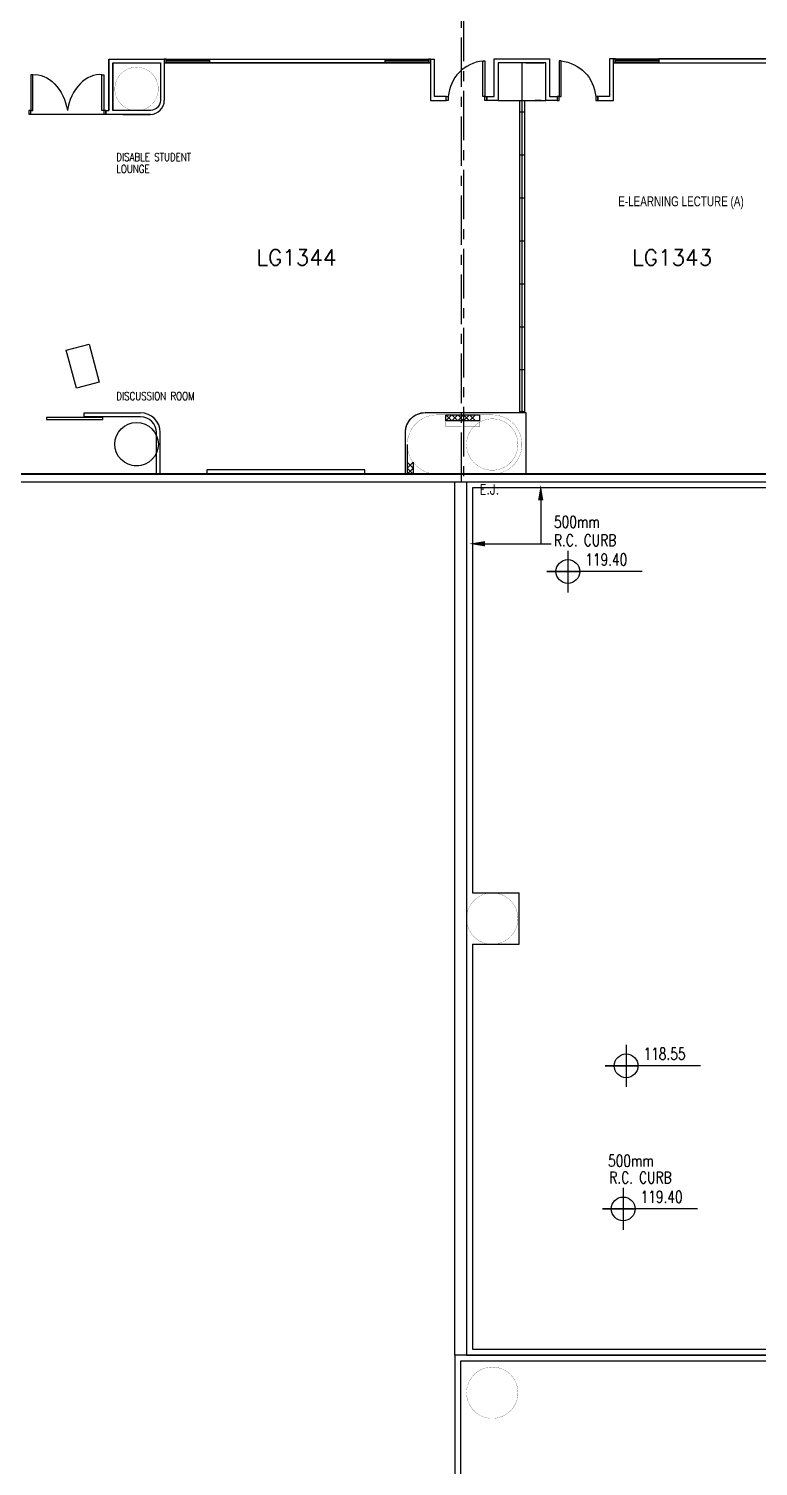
# Model space of a CAD drawing. Extents: x -163000 to 184253, y -124935 to 90032.
# Drawn here: x -41726 to -23271, y -19061 to 17323 of the extents above; entities that cross this region are included whole.
import ezdxf

# ---------------------------------------------------------------- set-up
doc = ezdxf.new("R2010")
doc.units = 0
doc.header["$LTSCALE"] = 1000
doc.header["$MEASUREMENT"] = 0
for name, pattern in [('CENTER', [2, 1.25, -0.25, 0.25, -0.25]), ('s3118a$0$1867-FITOUT$0$CENTER', [50.8, 31.75, -6.35, 6.35, -6.35]), ('s3118a$0$CENTER', [2, 1.25, -0.25, 0.25, -0.25]), ('s3118a$0$s2118a$0$CENTER', [2, 1.25, -0.25, 0.25, -0.25])]:
    doc.linetypes.add(name, pattern=pattern)
doc.layers.get('0').update_dxf_attribs({"linetype": 'CONTINUOUS'})
for name, color, linetype in [('1867-FITOUT$0$I-door', 1, 'CONTINUOUS'), ('1867-FITOUT$0$I-equip', 1, 'CONTINUOUS'), ('1867-FITOUT$0$I-floor-patt1', 8, 'CONTINUOUS'), ('1867-FITOUT$0$I-part', 3, 'CONTINUOUS'), ('1867-FITOUT$0$I-part-glzp', 1, 'CONTINUOUS'), ('1867-FITOUT$0$I-part-glzp-fram', 1, 'CONTINUOUS'), ('20', 7, 'CONTINUOUS'), ('21', 7, 'CONTINUOUS'), ('22', 7, 'CONTINUOUS'), ('23', 7, 'CONTINUOUS'), ('6', 7, 'CONTINUOUS'), ('9', 7, 'CONTINUOUS'), ('ROOM-NO', 4, 'CONTINUOUS'), ('s1118a$0$23', 7, 'CONTINUOUS'), ('s3118a$0$1867-BASE$0$EXISTING BASE', 1, 'CONTINUOUS'), ('s3118a$0$1867-FITOUT$0$i-dim', 8, 'CONTINUOUS'), ('s3118a$0$1867-FITOUT$0$I-door', 1, 'CONTINUOUS'), ('s3118a$0$1867-FITOUT$0$I-part', 3, 'CONTINUOUS'), ('s3118a$0$1867-FITOUT$0$I-part-glzp', 1, 'CONTINUOUS'), ('s3118a$0$1867-FITOUT$0$I-part-glzp-fram', 1, 'CONTINUOUS'), ('s3118a$0$1867-FITOUT$0$I-part-patt2', 8, 'CONTINUOUS'), ('s3118a$0$20', 7, 'CONTINUOUS'), ('s3118a$0$23', 7, 'CONTINUOUS'), ('s3118a$0$6', 7, 'CONTINUOUS'), ('s3118a$0$9', 7, 'CONTINUOUS'), ('s3118a$0$I-anno-title', 2, 'CONTINUOUS'), ('s3118a$0$N-TXT', 3, 'CONTINUOUS'), ('s3118a$0$ROOM-NO', 4, 'CONTINUOUS'), ('s3118a$0$s2118a$0$23', 7, 'CONTINUOUS'), ('s3118a$0$s2118a$0$9', 7, 'CONTINUOUS'), ('s3118a$0$T-N-BD-8-2-2011', 2, 'CONTINUOUS')]:
    doc.layers.add(name, color=color, linetype=linetype)
doc.styles.add('s3118a$0$FREEHAND', font='ARCH2.SHX', dxfattribs={"width": 0.75})
doc.styles.add('s3118a$0$s2118a$0$STANDARD', font='SIMPLEX')
doc.styles.add('s3118a$0$STANDARD', font='romans.shx', dxfattribs={"width": 0.75})
doc.styles.get("Standard").update_dxf_attribs({"font": 'romans.shx', "width": 0.75})

# ---------------------------------------------------------------- blocks, each defined once
blk = doc.blocks.new('s1118a')
at = {"layer": 's1118a$0$23', "color": 14, "linetype": 'Continuous'}
for points in [[(-30950, -18250), (-30950, -21550), (-56450, -21550), (-56450, -32350), (-76300, -32350)], [(-30800, -18250), (-30800, -21700), (-56300, -21700), (-56300, -32500), (-76300, -32500)]]:
    blk.add_lwpolyline(points, dxfattribs=at)
blk = doc.blocks.new('s3118a$0$1867-FITOUT$0$Single door')
at = {"layer": 's3118a$0$1867-FITOUT$0$I-door', "linetype": 'Continuous'}
for points in [[(-50, 100), (-100, 100), (-100, 1000), (-50, 1000)], [(-976, 0), (-1026, 0), (-1026, 100), (-976, 100)], [(0, 0), (-50, 0), (-50, 100), (0, 100)]]:
    blk.add_lwpolyline(points, close=True, dxfattribs=at)
blk.add_arc((3, 24), 981, 95.9964, 175.5521, dxfattribs=at)
blk = doc.blocks.new('1867-FITOUT$0$Double Door_02')
at = {"layer": '1867-FITOUT$0$I-door', "linetype": 'Continuous'}
for p, q in [((162434, 38009), (162334, 38009)), ((162334, 38009), (162334, 37959)), ((162434, 38009), (162334, 38009)), ((162334, 37959), (162434, 37959)), ((162334, 37959), (162434, 37959)), ((162434, 37959), (162434, 38009)), ((162434, 37909), (162434, 37959)), ((162434, 37909), (162434, 37959)), ((163241, 37959), (162434, 37959)), ((162434, 37909), (163241, 37909)), ((162334, 36107), (162334, 36057)), ((162434, 36107), (162334, 36107)), ((162334, 36057), (162434, 36057)), ((162434, 36107), (162434, 36157)), ((162434, 36157), (163241, 36157)), ((162434, 36057), (162434, 36107)), ((163241, 36107), (162434, 36107))]:
    blk.add_line(p, q, dxfattribs=at)
for points in [[(162434, 37909), (163334, 37909), (163334, 37959), (162434, 37959), (162434, 37909)], [(162434, 36157), (163334, 36157), (163334, 36107), (162434, 36107), (162434, 36157)]]:
    blk.add_lwpolyline(points, dxfattribs=at)
at = {"layer": '1867-FITOUT$0$I-door', "linetype": 'Continuous', "extrusion": (0, 0, -1)}
blk.add_ellipse((162434, 37707), major_axis=(-882, -283), ratio=0.710913, start_param=3.266976, end_param=4.93641, dxfattribs=at)
at = {"layer": '1867-FITOUT$0$I-door', "linetype": 'Continuous'}
blk.add_ellipse((162434, 36359), major_axis=(-882, 283), ratio=0.710913, start_param=3.266976, end_param=4.93641, dxfattribs=at)
blk = doc.blocks.new('1867-FITOUT$0$Single door')
at = {"layer": '1867-FITOUT$0$I-door', "linetype": 'Continuous'}
for points in [[(-50, 100), (-100, 100), (-100, 1000), (-50, 1000)], [(-976, 0), (-1026, 0), (-1026, 100), (-976, 100)], [(0, 0), (-50, 0), (-50, 100), (0, 100)]]:
    blk.add_lwpolyline(points, close=True, dxfattribs=at)
blk.add_arc((3, 24), 981, 95.9964, 175.5521, dxfattribs=at)
blk = doc.blocks.new('s2118a')
at = {"layer": '1867-FITOUT$0$I-equip', "ltscale": 4}
blk.add_lwpolyline([(-40780.94, 9188.902), (-40201.388, 9344.193), (-39942.569, 8378.267), (-40522.121, 8222.976), (-40780.94, 9188.902)], dxfattribs=at)
at = {"layer": '1867-FITOUT$0$I-floor-patt1', "ltscale": 4}
blk.add_circle((-38997.918, 6807.568), 550, dxfattribs=at)
blk.add_circle((-38997.918, 6807.568), 550, dxfattribs=at)
at = {"layer": '1867-FITOUT$0$I-part', "ltscale": 4}
for p, q in [((-39697.518, 16557.568), (-38297.518, 16557.568)), ((-39697.518, 16557.568), (-39697.518, 15257.201)), ((-39697.518, 15257.201), (-39697.518, 16557.568)), ((-39697.518, 16557.568), (-38297.518, 16557.568)), ((-39597.518, 16457.201), (-39597.518, 15257.201)), ((-39597.518, 16457.201), (-38397.518, 16457.201)), ((-38397.518, 16457.201), (-38397.518, 15507.201)), ((-38297.518, 16557.568), (-38297.518, 15507.201)), ((-38297.518, 16557.568), (-38297.518, 15507.201)), ((-31563.882, 16557.568), (-31563.882, 15507.568)), ((-31563.882, 16557.568), (-31463.882, 16557.568)), ((-31563.882, 16457.568), (-31563.882, 15507.568)), ((-31463.882, 15607.568), (-31463.882, 16557.568)), ((-31463.882, 15607.568), (-31463.882, 16557.568)), ((-31563.882, 15507.568), (-31163.882, 15507.568)), ((-31163.882, 15607.568), (-31463.882, 15607.568)), ((-31453.845, 15507.568), (-31163.882, 15507.568)), ((-31163.882, 15607.568), (-31353.845, 15607.568)), ((-31163.882, 15507.568), (-31163.882, 15607.568)), ((-31163.882, 15507.568), (-31163.882, 15607.568)), ((-39774.418, 15157.201), (-39774.418, 15257.211)), ((-39774.418, 15257.211), (-39697.518, 15257.211)), ((-38647.518, 15157.201), (-39774.418, 15157.201)), ((-39348.318, 15157.201), (-38647.518, 15157.201)), ((-40325.618, 7601.062), (-38897.918, 7601.062)), ((-38897.918, 7501.062), (-40325.618, 7501.062)), ((-38497.918, 6051.062), (-38497.918, 7101.062)), ((-38397.918, 6051.062), (-38397.918, 7101.062))]:
    blk.add_line(p, q, dxfattribs=at)
blk.add_lwpolyline([(-38397.518, 15507.201, -0.414213562), (-38647.518, 15257.201), (-39597.518, 15257.201), (-39597.518, 16457.201), (-38397.518, 16457.201)], format="xyb", close=True, dxfattribs=at)
blk.add_lwpolyline([(-37147.518, 16557.568), (-32713.882, 16557.568), (-32713.882, 16457.568), (-37147.518, 16457.568)], close=True, dxfattribs=at)
for points in [[(-39824.418, 15157.211), (-41676.418, 15157.211)], [(-39774.418, 15257.211), (-39774.418, 15157.211)], [(-38647.518, 15157.201), (-39697.518, 15157.201)], [(-38647.518, 15257.201), (-39597.518, 15257.201)], [(-40325.618, 7501.062), (-40325.618, 7601.062)]]:
    blk.add_lwpolyline(points, dxfattribs=at)
blk.add_lwpolyline([(-32197.919, 6057.568), (-32197.919, 7107.568, -0.414213562), (-31697.919, 7607.568), (-29147.919, 7607.568, -0.414213713), (-29147.919, 7607.568), (-29147.919, 7607.568)], format="xyb", dxfattribs=at)
at = {"layer": '1867-FITOUT$0$I-part'}
blk.add_lwpolyline([(-29147.919, 7607.57), (-29147.919, 6057.57)], dxfattribs=at)
at = {"layer": '1867-FITOUT$0$I-part', "ltscale": 4}
for centre, radius, start, end in [((-38647.518, 15507.201), 350, 270, 0), ((-38897.918, 7101.062), 500, 0, 90), ((-38897.918, 7101.062), 400, 0, 90)]:
    blk.add_arc(centre, radius, start, end, dxfattribs=at)
at = {"layer": '1867-FITOUT$0$I-part-glzp', "color": 8, "ltscale": 4}
for p, q in [((-38247.518, 16557.568), (-31613.882, 16557.568)), ((-38247.518, 16457.568), (-31613.882, 16457.568))]:
    blk.add_line(p, q, dxfattribs=at)
at = {"layer": '1867-FITOUT$0$I-part-glzp', "color": 1, "ltscale": 4}
for p, q in [((-38247.518, 16537.568), (-37147.518, 16537.568)), ((-38247.518, 16525.568), (-37147.518, 16525.568)), ((-38247.518, 16489.568), (-37147.518, 16489.568)), ((-38247.518, 16477.568), (-37147.518, 16477.568)), ((-32713.882, 16537.568), (-31613.882, 16537.568)), ((-32713.882, 16525.568), (-31613.882, 16525.568)), ((-32713.882, 16489.568), (-31613.882, 16489.568)), ((-32713.882, 16477.568), (-31613.882, 16477.568))]:
    blk.add_line(p, q, dxfattribs=at)
at = {"layer": '1867-FITOUT$0$I-part-glzp', "ltscale": 4}
blk.add_lwpolyline([(-41276.933, 7436.062), (-39849.233, 7436.062), (-39849.233, 7486.062), (-41276.933, 7486.062)], close=True, dxfattribs=at)
blk.add_lwpolyline([(-37222.919, 6157.568), (-37222.919, 6057.568), (-33222.919, 6057.568), (-33222.919, 6157.568), (-37222.919, 6157.568)], dxfattribs=at)
at = {"layer": '1867-FITOUT$0$I-part-glzp-fram', "ltscale": 4}
for points in [[(-38247.518, 16557.568), (-38297.518, 16557.568), (-38297.518, 16457.568), (-38247.518, 16457.568), (-38247.518, 16557.568)], [(-31563.882, 16557.568), (-31613.882, 16557.568), (-31613.882, 16457.568), (-31563.882, 16457.568), (-31563.882, 16557.568)]]:
    blk.add_lwpolyline(points, dxfattribs=at)
at = {"layer": '20', "color": 1}
for p, q in [((-32149.9, 6800.1), (-32149.9, 6050.1)), ((-31999.9, 6350.1), (-31999.9, 6050.1))]:
    blk.add_line(p, q, dxfattribs=at)
at = {"layer": '20', "color": 10, "linetype": 'Continuous'}
blk.add_line((-32174.9, 6050.1), (-32324.9, 6050.1), dxfattribs=at)
blk.add_lwpolyline([(-31174.9, 7550.1), (-30324.9, 7550.1), (-30324.9, 7400.1), (-31174.9, 7400.1), (-31174.9, 7550.1)], dxfattribs=at)
at = {"layer": '20', "color": 10, "linetype": 'Continuous', "const_width": 5}
for points in [[(-47250.3, 5850.1), (-29999.9, 5850.1)], [(-47249.9, 6050.1), (-31399.9, 6050.1)]]:
    blk.add_lwpolyline(points, dxfattribs=at)
at = {"layer": '22', "color": 10, "linetype": 'Continuous'}
for p, q in [((-32149.9, 6200.1), (-31999.9, 6350.1)), ((-31999.9, 6200.1), (-32149.9, 6350.1)), ((-31999.9, 6050.1), (-32149.9, 6200.1))]:
    blk.add_line(p, q, dxfattribs=at)
at = {"layer": '22', "color": 1, "linetype": 'Continuous'}
blk.add_line((-32149.9, 6050.1), (-31999.9, 6200.1), dxfattribs=at)
at = {"layer": '22', "color": 10, "linetype": 'Continuous'}
for points in [[(-31174.9, 7550.1), (-31024.9, 7400.1), (-30874.9, 7550.1), (-30724.9, 7400.1), (-30574.9, 7550.1), (-30424.9, 7400.1)], [(-31174.9, 7400.1), (-31024.9, 7550.1), (-30874.9, 7400.1), (-30724.9, 7550.1), (-30574.9, 7400.1), (-30424.9, 7550.1)]]:
    blk.add_lwpolyline(points, dxfattribs=at)
at = {"layer": '23', "color": 14}
blk.add_line((-30949.9, -16249.9), (-30949.9, 5850.1), dxfattribs=at)
at = {"layer": '23', "color": 14, "linetype": 'Continuous'}
for points in [[(-29999.9, -16249.9), (-30949.9, -16249.9), (-30949.9, -18249.9)], [(-29999.9, -16399.9), (-30799.9, -16399.9), (-30799.9, -18249.9)]]:
    blk.add_lwpolyline(points, dxfattribs=at)
at = {"layer": '6', "color": 10, "linetype": 'Continuous', "const_width": 5}
for points in [[(-38449.9, 15800.1, 1), (-39549.9, 15800.1, 1)], [(-38449.9, 6800.1, 1), (-39549.9, 6800.1, 1)]]:
    blk.add_lwpolyline(points, format="xyb", close=True, dxfattribs=at)
for points in [[(-31399.9, 7550.1, 1), (-31399.9, 6050.1, 1)], [(-29999.9, 7550.1, -1), (-29999.9, 6050.1, -1)]]:
    blk.add_lwpolyline(points, format="xyb", dxfattribs=at)
for points in [[(-31399.9, 7550.1), (-31174.9, 7550.1), (-31174.9, 7250.1), (-30774.9, 7250.1), (-30774.9, 6050.1), (-31399.9, 6050.1)], [(-29999.9, 7550.1), (-30324.9, 7550.1), (-30324.9, 7250.1), (-30724.9, 7250.1), (-30724.9, 6050.1), (-29999.9, 6050.1)]]:
    blk.add_lwpolyline(points, dxfattribs=at)
at = {"layer": '6', "color": 14, "linetype": 'Continuous', "const_width": 5}
for points in [[(-29349.9, -5199.9, 1), (-30649.9, -5199.9, 1)], [(-29349.9, -17199.9, 1), (-30649.9, -17199.9, 1)]]:
    blk.add_lwpolyline(points, format="xyb", close=True, dxfattribs=at)
at = {"layer": '9', "color": 10, "linetype": 'CENTER'}
blk.add_lwpolyline([(-30774.9, 31750.1), (-30724.9, 31750.1), (-30724.9, 5850.1), (-30774.9, 5850.1)], close=True, dxfattribs=at)
at = {"layer": '1867-FITOUT$0$I-door', "ltscale": 4}
blk.add_blockref('1867-FITOUT$0$Single door', (-30137.882, 15507.568), dxfattribs=at)
at = {"layer": '1867-FITOUT$0$I-door', "ltscale": 4, "rotation": 90}
blk.add_blockref('1867-FITOUT$0$Double Door_02', (-3717.204, -147176.657), dxfattribs=at)
at = {"layer": '1867-FITOUT$0$I-part-glzp'}
blk.add_blockref('1867-FITOUT$0$Single door', (-30137.882, 15507.568), dxfattribs=at)
at = {"layer": '1867-FITOUT$0$I-part-glzp', "ltscale": 4, "rotation": 90}
blk.add_blockref('1867-FITOUT$0$Double Door_02', (-3717.204, -147176.657), dxfattribs=at)
at = {"layer": '21', "color": 10, "linetype": 'Continuous', "width": 0.8}
for s, p in [('DISABLE STUDENT', (-39512.2, 13975.1)), ('LOUNGE', (-39512.2, 13675.1)), ('DISCUSSION ROOM', (-39512.2, 7925.1))]:
    blk.add_text(s, height=200, dxfattribs=at).set_placement(p)
at = {"layer": '9', "color": 10, "linetype": 'CENTER', "width": 0.84}
blk.add_text('E.J.', height=250, dxfattribs=at).set_placement((-30320.2, 5536.5))
at = {"layer": 'ROOM-NO'}
blk.add_text('LG1344', height=400, dxfattribs=at).set_placement((-35964.747, 11334.327))

msp = doc.modelspace()

# ---------------------------------------------------------------- linework, layer by layer
msp.add_lwpolyline([(-30650, -16250), (-21950, -16250), (-21950, 5850), (-30650, 5850)], close=True)
at = {"layer": 's3118a$0$1867-BASE$0$EXISTING BASE', "linetype": 'Continuous'}
msp.add_lwpolyline([(-6825, 11300), (-6675, 11300), (-6675, 5850), (-47250, 5850), (-47250, 6050), (-6825, 6050), (-6825, 11300)], dxfattribs=at)
at = {"layer": 's3118a$0$1867-FITOUT$0$i-dim', "ltscale": 4}
msp.add_lwpolyline([(-28766, 15508), (-28893, 15508)], dxfattribs=at)
at = {"layer": 's3118a$0$1867-FITOUT$0$I-part', "ltscale": 4}
for p, q in [((-29148, 16458), (-28693, 16458)), ((-27032, 16558), (-27032, 15608)), ((-26932, 16558), (-27032, 16558)), ((-26932, 15508), (-26932, 16558)), ((-29848, 15508), (-28648, 15508)), ((-28812, 15508), (-28912, 15508)), ((-27032, 15608), (-27332, 15608)), ((-27332, 15608), (-27332, 15508)), ((-27332, 15508), (-26932, 15508))]:
    msp.add_line(p, q, dxfattribs=at)
at = {"layer": 's3118a$0$1867-FITOUT$0$I-part', "color": 2, "ltscale": 4}
for p, q in [((-29311, 15508), (-29311, 7608)), ((-29184, 15508), (-29184, 7608)), ((-29248, 7608), (-29148, 7608))]:
    msp.add_line(p, q, dxfattribs=at)
at = {"layer": 's3118a$0$1867-FITOUT$0$I-part', "ltscale": 4}
for points in [[(-28358, 15508), (-28648, 15508), (-28648, 16458), (-29848, 16458), (-29848, 15508), (-30138, 15508), (-30138, 15608), (-29948, 15608), (-29948, 16558), (-28548, 16558), (-28548, 15608), (-28358, 15608), (-28358, 15508)], [(-25782, 16558), (-25782, 16458), (-22889, 16458), (-22889, 16558), (-25782, 16558)], [(-20148, 6058), (-47248, 6058)]]:
    msp.add_lwpolyline(points, dxfattribs=at)
at = {"layer": 's3118a$0$1867-FITOUT$0$I-part', "color": 2, "ltscale": 4}
for points in [[(-29311, 15218), (-29184, 15218)], [(-29311, 14131), (-29184, 14131)], [(-29311, 13044), (-29184, 13044)], [(-29311, 11957), (-29184, 11957)], [(-29311, 10869), (-29184, 10869)], [(-29311, 9782), (-29184, 9782)], [(-29311, 8695), (-29184, 8695)], [(-29311, 7635), (-29184, 7635)], [(-29248, 7608), (-29148, 7608)], [(-29248, 7608), (-29148, 7608)], [(-29248, 7608), (-29148, 7608)]]:
    msp.add_lwpolyline(points, dxfattribs=at)
at = {"layer": 's3118a$0$1867-FITOUT$0$I-part', "ltscale": 4}
msp.add_lwpolyline([(-32198, 6058), (-32198, 7108, -0.414214), (-31698, 7608), (-29148, 7608, -0.414214), (-29148, 7608), (-29148, 7608)], format="xyb", dxfattribs=at)
msp.add_lwpolyline([(-32198, 6058), (-32198, 7108, -0.414214), (-31698, 7608), (-29148, 7608, -0.414214), (-29148, 7608), (-29148, 7608)], format="xyb", dxfattribs=at)
at = {"layer": 's3118a$0$1867-FITOUT$0$I-part'}
msp.add_lwpolyline([(-29148, 7608), (-29148, 6058)], dxfattribs=at)
msp.add_lwpolyline([(-29148, 7608), (-29148, 6058)], dxfattribs=at)
at = {"layer": 's3118a$0$1867-FITOUT$0$I-part-glzp', "color": 8, "ltscale": 4}
for p, q in [((-26882, 16558), (-21789, 16558)), ((-26882, 16458), (-21789, 16458))]:
    msp.add_line(p, q, dxfattribs=at)
at = {"layer": 's3118a$0$1867-FITOUT$0$I-part-glzp', "color": 1, "ltscale": 4}
for p, q in [((-26882, 16538), (-25782, 16538)), ((-26882, 16526), (-25782, 16526)), ((-26882, 16490), (-25782, 16490)), ((-26882, 16478), (-25782, 16478))]:
    msp.add_line(p, q, dxfattribs=at)
at = {"layer": 's3118a$0$1867-FITOUT$0$I-part-glzp', "color": 2, "ltscale": 4}
msp.add_lwpolyline([(-25593, 6058), (-25543, 6058)], dxfattribs=at)
at = {"layer": 's3118a$0$1867-FITOUT$0$I-part-glzp-fram', "ltscale": 4}
msp.add_lwpolyline([(-26882, 16558), (-26932, 16558), (-26932, 16458), (-26882, 16458), (-26882, 16558)], dxfattribs=at)
at = {"layer": 's3118a$0$1867-FITOUT$0$I-part-patt2', "linetype": 's3118a$0$1867-FITOUT$0$CENTER', "ltscale": 5}
msp.add_line((-29248, 16458), (-29248, 7608), dxfattribs=at)
at = {"layer": 's3118a$0$20', "color": 14, "linetype": 'Continuous', "const_width": 5}
for points in [[(-30000, 6050), (6750, 6050)], [(6750, 5850), (-21800, 5850), (-21800, 5500), (-21950, 5500), (-21950, 5850), (-30000, 5850)]]:
    msp.add_lwpolyline(points, dxfattribs=at)
at = {"layer": 's3118a$0$23', "color": 14}
msp.add_line((-30950, -16250), (-30950, 5850), dxfattribs=at)
at = {"layer": 's3118a$0$23', "color": 14, "linetype": 'Continuous'}
for p, q in [((-22000, -16250), (-30000, -16250)), ((-22000, -16400), (-30000, -16400))]:
    msp.add_line(p, q, dxfattribs=at)
for points in [[(-30000, -16250), (-30950, -16250), (-30950, -18250)], [(-30000, -16400), (-30800, -16400), (-30800, -18250)]]:
    msp.add_lwpolyline(points, dxfattribs=at)
at = {"layer": 's3118a$0$6', "color": 14, "linetype": 'Continuous', "const_width": 5}
msp.add_lwpolyline([(-29350, 6800, 1), (-30650, 6800, 1)], format="xyb", close=True, dxfattribs=at)
at = {"layer": 's3118a$0$9', "color": 10, "linetype": 's3118a$0$CENTER'}
msp.add_lwpolyline([(-30775, 31750), (-30725, 31750), (-30725, 5850), (-30775, 5850)], close=True, dxfattribs=at)
at = {"layer": 's3118a$0$N-TXT'}
for p, q in [((-26614, -8398), (-26614, -9454)), ((-26614, -8626), (-26614, -9226)), ((-27141, -8926), (-26314, -8926)), ((-24733, -8926), (-27141, -8926))]:
    msp.add_line(p, q, dxfattribs=at)
at = {"layer": 's3118a$0$N-TXT', "color": 2}
msp.add_line((-26688, -12018), (-26688, -13073), dxfattribs=at)
at = {"layer": 's3118a$0$N-TXT'}
msp.add_circle((-26614, -8926), 300, dxfattribs=at)
at = {"layer": 's3118a$0$s2118a$0$23', "color": 14}
msp.add_line((-30950, -16250), (-30950, 5850), dxfattribs=at)
at = {"layer": 's3118a$0$T-N-BD-8-2-2011'}
for p, q in [((-28088, 4113), (-28088, 3058)), ((-28088, 3886), (-28088, 3286)), ((-28616, 3586), (-27788, 3586)), ((-26207, 3586), (-28616, 3586)), ((-30500, -4550), (-29319, -4550)), ((-29319, -5850), (-29319, -4550)), ((-30500, -5850), (-29319, -5850)), ((-26688, -12246), (-26688, -12846)), ((-27215, -12546), (-26388, -12546)), ((-24807, -12546), (-27215, -12546))]:
    msp.add_line(p, q, dxfattribs=at)
for points in [[(-30500, -5850), (-30500, -16100), (-22100, -16100), (-22100, 5700), (-30500, 5700), (-30500, -4550)], [(-28774, 5386), (-28774, 4288)], [(-30183, 4288), (-28510, 4288)]]:
    msp.add_lwpolyline(points, dxfattribs=at)
for centre in [(-28088, 3586), (-26688, -12546)]:
    msp.add_circle(centre, 300, dxfattribs=at)
for points in [[(-28708, 5386), (-28841, 5386), (-28774, 5786)], [(-30183, 4355), (-30183, 4221), (-30583, 4288)]]:
    msp.add_solid(points, dxfattribs=at)

# ---------------------------------------------------------------- block references
for name in ['s2118a', 's1118a']:
    msp.add_blockref(name, (0, 0))
at = {"layer": 's3118a$0$1867-FITOUT$0$I-door', "ltscale": 4, "xscale": -1}
msp.add_blockref('s3118a$0$1867-FITOUT$0$Single door', (-28358, 15508), dxfattribs=at)
at = {"layer": 's3118a$0$1867-FITOUT$0$I-part-glzp', "xscale": -1}
msp.add_blockref('s3118a$0$1867-FITOUT$0$Single door', (-28358, 15508), dxfattribs=at)

# ---------------------------------------------------------------- texts
at = {"style": 's3118a$0$STANDARD', "width": 0.75}
msp.add_text('118.55', height=300, dxfattribs=at).set_placement((-26172, -8773))
at = {"layer": 's3118a$0$I-anno-title', "color": 3, "ltscale": 4, "insert": (-27711, 13081), "char_height": 250, "attachment_point": 1, "style": 's3118a$0$FREEHAND'}
msp.add_mtext_dynamic_manual_height_columns('\\pi897.71;E-LEARNING LECTURE (A)', width=5500.78, gutter_width=12.5, heights=[0], dxfattribs=at)
at = {"layer": 's3118a$0$ROOM-NO', "style": 's3118a$0$STANDARD'}
msp.add_text('LG1343', height=400, dxfattribs=at).set_placement((-26458, 11334))
at = {"layer": 's3118a$0$s2118a$0$9', "color": 10, "linetype": 's3118a$0$s2118a$0$CENTER', "style": 's3118a$0$s2118a$0$STANDARD', "width": 0.84}
msp.add_text('E.J.', height=250, dxfattribs=at).set_placement((-30320, 5536))
at = {"layer": 's3118a$0$T-N-BD-8-2-2011', "style": 's3118a$0$STANDARD', "width": 0.75}
for s, p in [('500mm', (-28437, 4690)), ('R.C. CURB ', (-28437, 4226)), ('119.40', (-27646, 3738)), ('500mm', (-27069, -11478)), ('R.C. CURB ', (-27037, -11905)), ('119.40', (-26246, -12393))]:
    msp.add_text(s, height=300, dxfattribs=at).set_placement(p)

doc.saveas('drawing.dxf')
